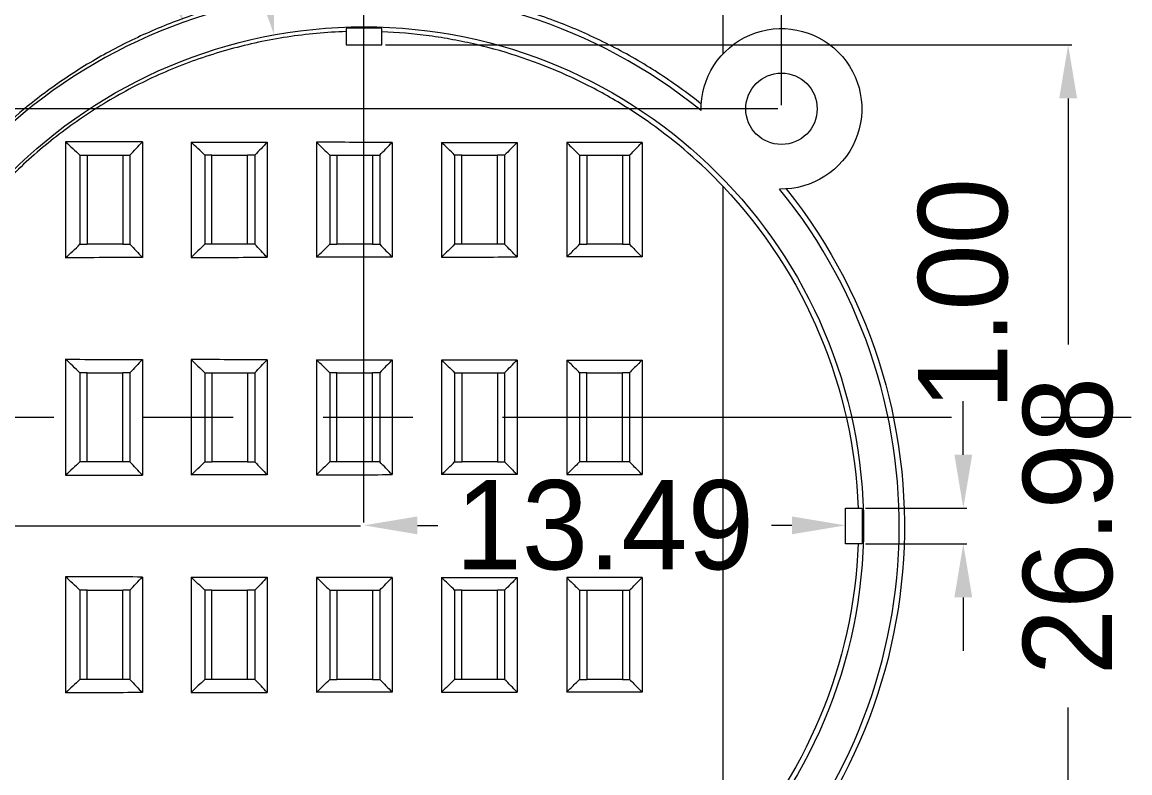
# Model space of a CAD drawing. Extents: x 18 to 718, y 389 to 747.
# Drawn here: x 207.76 to 238.8, y 662.65 to 683.7 of the extents above; entities that cross this region are included whole.
import ezdxf

# ---------------------------------------------------------------- set-up
doc = ezdxf.new("R2010")
doc.units = 0
doc.header["$MEASUREMENT"] = 0
doc.linetypes.add('PHANTOM', pattern=[2.5, 1.25, -0.25, 0.25, -0.25, 0.25, -0.25])
doc.layers.add('10', color=7, linetype='Continuous')
doc.dimstyles.new('1', dxfattribs={"dimtxt": 2.5, "dimasz": 1.5, "dimexe": 0.1, "dimexo": 0.1, "dimgap": 0.09, "dimtad": 0, "dimzin": 0, "dimdsep": 46, "dimtxsty": 'Standard', "dimcen": 0, "dimclrd": 4, "dimclre": 4, "dimclrt": 3, "dimadec": 1, "dimazin": 0, "dimtfac": 1, "dimtofl": 0, "dimtmove": 0, "dimatfit": 3, "dimfxl": 0, "dimtolj": 1, "dimtzin": 0, "dimlwd": 9, "dimlwe": 9, "dimarcsym": 0})

# ---------------------------------------------------------------- blocks, each defined once
blk = doc.blocks.new('*D148')
at = {"color": 4, "linetype": 'Continuous', "lineweight": 9}
for p, q in [((229.039, 681.373), (229.039, 684.659)), ((230.539, 684.559), (239.057, 684.559)), ((257.339, 684.559), (248.821, 684.559)), ((258.839, 680.723), (258.839, 684.659))]:
    blk.add_line(p, q, dxfattribs=at)
for points in [[(230.539, 684.809), (230.539, 684.309), (229.039, 684.559)], [(257.339, 684.809), (257.339, 684.309), (258.839, 684.559)]]:
    blk.add_solid(points, dxfattribs=at)
at = {"layer": 'Defpoints', "color": 0, "linetype": 'Continuous', "lineweight": 9}
for p in [(258.839, 684.559), (229.039, 681.273), (258.839, 680.623)]:
    blk.add_point(p, dxfattribs=at)
at = {"color": 3, "linetype": 'Continuous', "lineweight": 9, "insert": (243.939, 684.559), "char_height": 2.5, "attachment_point": 5}
blk.add_mtext('\\A1;29.80', dxfattribs=at)
blk = doc.blocks.new('*D149')
at = {"color": 4, "linetype": 'Continuous', "lineweight": 9}
for p, q in [((217.339, 669.673), (217.339, 687.642)), ((218.839, 687.542), (234.087, 687.542)), ((257.339, 687.542), (243.017, 687.542)), ((258.839, 684.759), (258.839, 687.642))]:
    blk.add_line(p, q, dxfattribs=at)
for points in [[(218.839, 687.792), (218.839, 687.292), (217.339, 687.542)], [(257.339, 687.792), (257.339, 687.292), (258.839, 687.542)]]:
    blk.add_solid(points, dxfattribs=at)
at = {"layer": 'Defpoints', "color": 0, "linetype": 'Continuous', "lineweight": 9}
for p in [(258.839, 687.542), (258.839, 684.659), (217.339, 669.573)]:
    blk.add_point(p, dxfattribs=at)
at = {"color": 3, "linetype": 'Continuous', "lineweight": 9, "insert": (238.552, 687.542), "char_height": 2.5, "attachment_point": 5}
blk.add_mtext('\\A1;41.50', dxfattribs=at)
blk = doc.blocks.new('*D152')
at = {"color": 4, "linetype": 'Continuous', "lineweight": 9}
for p, q in [((217.239, 669.573), (193.768, 669.573)), ((193.868, 668.073), (193.868, 651.246)), ((193.868, 625.073), (193.868, 641.899)), ((195.971, 623.573), (193.768, 623.573))]:
    blk.add_line(p, q, dxfattribs=at)
for points in [[(193.618, 668.073), (194.118, 668.073), (193.868, 669.573)], [(193.618, 625.073), (194.118, 625.073), (193.868, 623.573)]]:
    blk.add_solid(points, dxfattribs=at)
at = {"layer": 'Defpoints', "color": 0, "linetype": 'Continuous', "lineweight": 9}
for p in [(193.868, 669.573), (217.339, 669.573), (196.071, 623.573)]:
    blk.add_point(p, dxfattribs=at)
at = {"color": 3, "linetype": 'Continuous', "lineweight": 9, "insert": (193.868, 646.573), "char_height": 2.5, "attachment_point": 5, "rotation": 90}
blk.add_mtext('\\A1;46.00', dxfattribs=at)
blk = doc.blocks.new('*D153')
at = {"color": 4, "linetype": 'Continuous', "lineweight": 9}
for p, q in [((228.939, 681.273), (190.725, 681.273)), ((190.825, 679.773), (190.825, 657.304)), ((190.825, 625.073), (190.825, 647.541)), ((195.971, 623.573), (190.725, 623.573))]:
    blk.add_line(p, q, dxfattribs=at)
for points in [[(190.575, 679.773), (191.075, 679.773), (190.825, 681.273)], [(190.575, 625.073), (191.075, 625.073), (190.825, 623.573)]]:
    blk.add_solid(points, dxfattribs=at)
at = {"layer": 'Defpoints', "color": 0, "linetype": 'Continuous', "lineweight": 9}
for p in [(190.825, 681.273), (229.039, 681.273), (196.071, 623.573)]:
    blk.add_point(p, dxfattribs=at)
at = {"color": 3, "linetype": 'Continuous', "lineweight": 9, "insert": (190.825, 652.423), "char_height": 2.5, "attachment_point": 5, "rotation": 90}
blk.add_mtext('\\A1;57.70', dxfattribs=at)
blk = doc.blocks.new('*D181')
at = {"color": 4, "linetype": 'Continuous', "lineweight": 9}
for p, q in [((217.339, 669.673), (217.339, 669.692)), ((218.839, 669.592), (219.411, 669.592)), ((229.33, 669.592), (228.758, 669.592)), ((230.83, 669.173), (230.83, 669.692))]:
    blk.add_line(p, q, dxfattribs=at)
for points in [[(218.839, 669.842), (218.839, 669.342), (217.339, 669.592)], [(229.33, 669.842), (229.33, 669.342), (230.83, 669.592)]]:
    blk.add_solid(points, dxfattribs=at)
at = {"layer": 'Defpoints', "color": 0, "linetype": 'Continuous', "lineweight": 9}
for p in [(217.339, 669.592), (217.339, 669.573), (230.83, 669.073)]:
    blk.add_point(p, dxfattribs=at)
at = {"color": 3, "linetype": 'Continuous', "lineweight": 9, "insert": (224.084, 669.592), "char_height": 2.5, "attachment_point": 5}
blk.add_mtext('\\A1;13.49', dxfattribs=at)
blk = doc.blocks.new('*D182')
at = {"color": 4, "linetype": 'Continuous', "lineweight": 9}
for p, q in [((234.134, 671.573), (234.134, 673.073)), ((231.395, 670.073), (234.234, 670.073)), ((231.395, 669.073), (234.234, 669.073)), ((234.134, 667.573), (234.134, 666.073))]:
    blk.add_line(p, q, dxfattribs=at)
for points in [[(233.884, 671.573), (234.384, 671.573), (234.134, 670.073)], [(233.884, 667.573), (234.384, 667.573), (234.134, 669.073)]]:
    blk.add_solid(points, dxfattribs=at)
at = {"layer": 'Defpoints', "color": 0, "linetype": 'Continuous', "lineweight": 9}
for p in [(231.295, 670.073), (234.134, 670.073), (231.295, 669.073)]:
    blk.add_point(p, dxfattribs=at)
at = {"color": 3, "linetype": 'Continuous', "lineweight": 9, "insert": (234.134, 676.079), "char_height": 2.5, "attachment_point": 5, "rotation": 90}
blk.add_mtext('\\A1;1.00', dxfattribs=at)
blk = doc.blocks.new('*D183')
at = {"color": 4, "linetype": 'Continuous', "lineweight": 9}
for p, q in [((217.939, 683.063), (237.171, 683.063)), ((237.071, 681.563), (237.071, 674.663)), ((237.071, 657.582), (237.071, 664.483)), ((217.939, 656.082), (237.171, 656.082))]:
    blk.add_line(p, q, dxfattribs=at)
for points in [[(236.821, 681.563), (237.321, 681.563), (237.071, 683.063)], [(236.821, 657.582), (237.321, 657.582), (237.071, 656.082)]]:
    blk.add_solid(points, dxfattribs=at)
at = {"layer": 'Defpoints', "color": 0, "linetype": 'Continuous', "lineweight": 9}
for p in [(217.839, 683.063), (237.071, 683.063), (217.839, 656.082)]:
    blk.add_point(p, dxfattribs=at)
at = {"color": 3, "linetype": 'Continuous', "lineweight": 9, "insert": (237.071, 669.573), "char_height": 2.5, "attachment_point": 5, "rotation": 90}
blk.add_mtext('\\A1;26.98', dxfattribs=at)
blk = doc.blocks.new('*D184')
at = {"color": 4, "linetype": 'Continuous', "lineweight": 9}
blk.add_line((211.271, 686.519), (211.777, 685.107), dxfattribs=at)
blk.add_solid([(212.012, 685.191), (211.541, 685.022), (212.282, 683.695)], dxfattribs=at)
at = {"layer": 'Defpoints', "color": 0, "linetype": 'Continuous', "lineweight": 9}
for p in [(212.282, 683.695), (222.396, 655.451)]:
    blk.add_point(p, dxfattribs=at)
at = {"color": 3, "linetype": 'Continuous', "lineweight": 9, "insert": (209.344, 691.899), "char_height": 2.5, "attachment_point": 5, "rotation": 289.7006}
blk.add_mtext('\\A1;∅30.00', dxfattribs=at)
blk = doc.blocks.new('*D185')
at = {"color": 4, "linetype": 'Continuous', "lineweight": 9}
blk.add_line((214.284, 686.296), (214.553, 684.82), dxfattribs=at)
blk.add_solid([(214.799, 684.865), (214.307, 684.775), (214.823, 683.345)], dxfattribs=at)
at = {"layer": 'Defpoints', "color": 0, "linetype": 'Continuous', "lineweight": 9}
for p in [(214.823, 683.345), (219.855, 655.801)]:
    blk.add_point(p, dxfattribs=at)
at = {"color": 3, "linetype": 'Continuous', "lineweight": 9, "insert": (213.219, 692.123), "char_height": 2.5, "attachment_point": 5, "rotation": 280.3539}
blk.add_mtext('\\A1;∅28.00', dxfattribs=at)

msp = doc.modelspace()

# ---------------------------------------------------------------- linework, layer by layer
at = {"layer": '10', "color": 7, "linetype": 'Continuous', "lineweight": 9}
for p, q in [((227.405, 682.819), (227.405, 690.679)), ((216.839, 683.529), (216.839, 683.063)), ((217.839, 683.063), (217.839, 683.529)), ((216.839, 683.063), (217.839, 683.063)), ((208.98, 680.349), (208.98, 677.096)), ((211.132, 680.344), (211.132, 677.102)), ((212.495, 680.34), (212.495, 677.105)), ((214.629, 680.336), (214.629, 677.109)), ((216.006, 680.334), (216.006, 677.111)), ((218.128, 680.331), (218.128, 677.114)), ((219.515, 680.329), (219.515, 677.116)), ((221.629, 680.328), (221.629, 677.118)), ((223.022, 680.327), (223.022, 677.118)), ((225.131, 680.326), (225.131, 677.119)), ((209.381, 679.973), (209.381, 677.473)), ((209.581, 679.973), (210.581, 679.973)), ((209.581, 679.973), (209.581, 677.473)), ((210.581, 679.973), (210.581, 677.473)), ((210.781, 679.973), (210.781, 677.473)), ((212.881, 679.973), (212.881, 677.473)), ((213.081, 679.973), (214.081, 679.973)), ((213.081, 677.473), (213.081, 679.973)), ((214.081, 677.473), (214.081, 679.973)), ((214.281, 679.973), (214.281, 677.473)), ((216.381, 679.973), (216.381, 677.473)), ((216.581, 679.973), (217.581, 679.973)), ((216.581, 679.973), (216.581, 677.473)), ((217.581, 679.973), (217.581, 677.473)), ((217.781, 679.973), (217.781, 677.473)), ((219.881, 679.973), (219.881, 677.473)), ((220.081, 679.973), (221.081, 679.973)), ((220.081, 677.473), (220.081, 679.973)), ((221.081, 677.473), (221.081, 679.973)), ((221.281, 679.973), (221.281, 677.473)), ((223.381, 679.973), (223.381, 677.473)), ((223.581, 679.973), (224.581, 679.973)), ((223.581, 679.973), (223.581, 677.473)), ((224.581, 679.973), (224.581, 677.473)), ((224.781, 679.973), (224.781, 677.473)), ((227.405, 660.052), (227.405, 679.093)), ((210.581, 677.473), (209.581, 677.473)), ((214.081, 677.473), (213.081, 677.473)), ((217.581, 677.473), (216.581, 677.473)), ((221.081, 677.473), (220.081, 677.473)), ((224.581, 677.473), (223.581, 677.473)), ((208.98, 674.249), (208.98, 670.996)), ((211.132, 674.244), (211.132, 671.002)), ((212.495, 674.24), (212.495, 671.005)), ((214.629, 674.236), (214.629, 671.009)), ((216.006, 674.234), (216.006, 671.011)), ((218.128, 674.231), (218.128, 671.014)), ((219.515, 674.229), (219.515, 671.016)), ((221.629, 674.228), (221.629, 671.018)), ((223.022, 674.227), (223.022, 671.018)), ((225.131, 674.226), (225.131, 671.019)), ((209.381, 673.873), (209.381, 671.373)), ((209.581, 673.873), (210.581, 673.873)), ((209.581, 671.373), (209.581, 673.873)), ((210.581, 671.373), (210.581, 673.873)), ((210.781, 673.873), (210.781, 671.373)), ((212.881, 673.873), (212.881, 671.373)), ((213.081, 673.873), (214.081, 673.873)), ((213.081, 673.873), (213.081, 671.373)), ((214.081, 673.873), (214.081, 671.373)), ((214.281, 673.873), (214.281, 671.373)), ((216.381, 673.873), (216.381, 671.373)), ((216.581, 673.873), (217.581, 673.873)), ((216.581, 671.373), (216.581, 673.873)), ((217.581, 671.373), (217.581, 673.873)), ((217.781, 673.873), (217.781, 671.373)), ((219.881, 673.873), (219.881, 671.373)), ((220.081, 673.873), (221.081, 673.873)), ((220.081, 673.873), (220.081, 671.373)), ((221.081, 673.873), (221.081, 671.373)), ((221.281, 673.873), (221.281, 671.373)), ((223.381, 673.873), (223.381, 671.373)), ((223.581, 673.873), (224.581, 673.873)), ((223.581, 671.373), (223.581, 673.873)), ((224.581, 671.373), (224.581, 673.873)), ((224.781, 673.873), (224.781, 671.373)), ((210.581, 671.373), (209.581, 671.373)), ((214.081, 671.373), (213.081, 671.373)), ((217.581, 671.373), (216.581, 671.373)), ((221.081, 671.373), (220.081, 671.373)), ((224.581, 671.373), (223.581, 671.373)), ((230.83, 670.073), (231.295, 670.073)), ((230.83, 669.073), (230.83, 670.073)), ((231.295, 669.073), (230.83, 669.073)), ((208.98, 668.149), (208.98, 664.896)), ((211.132, 668.144), (211.132, 664.902)), ((212.495, 668.14), (212.495, 664.905)), ((214.629, 668.136), (214.629, 664.909)), ((216.006, 668.134), (216.006, 664.911)), ((218.128, 668.131), (218.128, 664.914)), ((219.515, 668.129), (219.515, 664.916)), ((221.629, 668.128), (221.629, 664.918)), ((223.022, 668.127), (223.022, 664.918)), ((225.131, 668.126), (225.131, 664.919)), ((209.381, 667.773), (209.381, 665.273)), ((209.581, 667.773), (210.581, 667.773)), ((209.581, 665.273), (209.581, 667.773)), ((210.581, 665.273), (210.581, 667.773)), ((210.781, 667.773), (210.781, 665.273)), ((212.881, 667.773), (212.881, 665.273)), ((213.081, 667.773), (214.081, 667.773)), ((213.081, 665.273), (213.081, 667.773)), ((214.081, 665.273), (214.081, 667.773)), ((214.281, 667.773), (214.281, 665.273)), ((216.381, 667.773), (216.381, 665.273)), ((216.581, 667.773), (217.581, 667.773)), ((216.581, 667.773), (216.581, 665.273)), ((217.581, 667.773), (217.581, 665.273)), ((217.781, 667.773), (217.781, 665.273)), ((219.881, 667.773), (219.881, 665.273)), ((220.081, 667.773), (221.081, 667.773)), ((220.081, 665.273), (220.081, 667.773)), ((221.081, 665.273), (221.081, 667.773)), ((221.281, 667.773), (221.281, 665.273)), ((223.381, 667.773), (223.381, 665.273)), ((223.581, 667.773), (224.581, 667.773)), ((223.581, 667.773), (223.581, 665.273)), ((224.581, 667.773), (224.581, 665.273)), ((224.781, 667.773), (224.781, 665.273)), ((210.581, 665.273), (209.581, 665.273)), ((214.081, 665.273), (213.081, 665.273)), ((217.581, 665.273), (216.581, 665.273)), ((221.081, 665.273), (220.081, 665.273)), ((224.581, 665.273), (223.581, 665.273))]:
    msp.add_line(p, q, dxfattribs=at)
at = {"layer": '10', "color": 1, "linetype": 'PHANTOM', "lineweight": 9, "ltscale": 10.061556}
msp.add_line((196.071, 672.623), (321.84, 672.623), dxfattribs=at)
at = {"layer": '10', "color": 7, "linetype": 'Continuous', "lineweight": 9}
for centre, radius in [((217.339, 669.573), 14), ((229.039, 681.273), 1)]:
    msp.add_circle(centre, radius, dxfattribs=at)
for radius, start, end in [(15, 50.947, 219.053), (13.965, 87.9482, 92.0518), (15, 230.947, 39.053)]:
    msp.add_arc((217.339, 669.573), radius, start, end, dxfattribs=at)
at = {"layer": '10', "color": 7, "linetype": 'Continuous', "lineweight": 9, "extrusion": (0, 0, -1)}
for centre, radius, start, end in [((-229.039, 681.273), 2.25, 358.6871, 271.3129), ((-217.339, 669.573), 13.855, 136.5936, 177.9319), ((-217.339, 669.573), 15.145, 141.3744, 228.3462), ((-217.339, 669.573), 13.965, 177.9482, 182.0518), ((-217.339, 669.573), 13.855, 182.0681, 223.4064)]:
    msp.add_arc(centre, radius, start, end, dxfattribs=at)
at = {"layer": '10', "color": 7, "linetype": 'Continuous', "lineweight": 9}
for points, knots in [([(226.793, 681.404), (226.597, 681.56), (226.397, 681.713), (225.989, 682.006), (225.783, 682.147), (225.155, 682.554), (224.725, 682.802), (223.844, 683.256), (223.393, 683.461), (222.701, 683.735), (222.467, 683.821), (221.994, 683.981), (221.755, 684.056), (220.556, 684.398), (219.586, 684.572), (218.361, 684.671), (218.116, 684.685), (217.623, 684.701), (217.376, 684.703), (216.637, 684.69), (216.151, 684.657), (214.707, 684.491), (213.767, 684.29), (212.618, 683.926), (212.388, 683.847), (211.935, 683.679), (211.712, 683.59), (211.051, 683.309), (210.622, 683.101), (209.787, 682.648), (209.381, 682.402), (208.79, 682.004), (208.595, 681.866), (208.212, 681.581), (208.023, 681.434), (207.096, 680.673), (206.422, 680.003), (205.812, 679.271)], [0, 0, 0, 0, 0.03125, 0.03125, 0.0625, 0.0625, 0.125, 0.125, 0.1875, 0.1875, 0.21875, 0.21875, 0.25, 0.25, 0.375, 0.375, 0.40625, 0.40625, 0.4375, 0.4375, 0.5, 0.5, 0.625, 0.625, 0.65625, 0.65625, 0.6875, 0.6875, 0.75, 0.75, 0.8125, 0.8125, 0.84375, 0.84375, 0.875, 0.875, 1, 1, 1, 1]), ([(216.839, 683.437), (216.564, 683.428), (216.289, 683.411), (215.739, 683.361), (215.464, 683.327), (214.646, 683.203), (214.113, 683.088), (213.066, 682.8), (212.554, 682.626), (211.8, 682.321), (211.552, 682.211), (211.06, 681.977), (210.817, 681.853), (210.102, 681.46), (209.645, 681.172), (208.77, 680.549), (208.352, 680.213), (207.753, 679.672), (207.558, 679.485), (207.178, 679.099), (206.992, 678.899), (206.452, 678.282), (206.119, 677.853), (205.812, 677.405)], [0, 0, 0, 0, 0.0625, 0.0625, 0.125, 0.125, 0.25, 0.25, 0.375, 0.375, 0.4375, 0.4375, 0.5, 0.5, 0.625, 0.625, 0.75, 0.75, 0.8125, 0.8125, 0.875, 0.875, 1, 1, 1, 1]), ([(227.405, 679.093), (226.779, 679.755), (226.1, 680.344), (225.003, 681.125), (224.625, 681.368), (224.037, 681.705), (223.837, 681.814), (223.434, 682.02), (223.23, 682.118), (222.205, 682.581), (221.359, 682.868), (220.272, 683.124), (220.053, 683.17), (219.612, 683.252), (219.39, 683.288), (218.723, 683.378), (218.281, 683.417), (217.839, 683.434)], [0, 0, 0, 0, 0.25, 0.25, 0.375, 0.375, 0.4375, 0.4375, 0.5, 0.5, 0.75, 0.75, 0.8125, 0.8125, 0.875, 0.875, 1, 1, 1, 1]), ([(211.132, 680.344), (210.77, 680.344), (210.411, 680.345), (209.693, 680.347), (209.336, 680.348), (208.98, 680.349)], [0, 0, 0, 0, 0.5, 0.5, 1, 1, 1, 1]), ([(208.98, 680.349), (209.047, 680.286), (209.114, 680.224), (209.181, 680.161), (209.248, 680.098), (209.314, 680.035), (209.381, 679.973)], [0, 0, 0, 0, 0.5, 0.5, 0.5, 1, 1, 1, 1]), ([(210.781, 679.973), (210.84, 680.034), (210.898, 680.096), (210.956, 680.158), (211.015, 680.22), (211.073, 680.282), (211.132, 680.344)], [0, 0, 0, 0, 0.5, 0.5, 0.5, 1, 1, 1, 1]), ([(212.495, 680.34), (212.848, 680.339), (213.203, 680.339), (213.915, 680.337), (214.271, 680.336), (214.629, 680.336)], [0, 0, 0, 0, 0.5, 0.5, 1, 1, 1, 1]), ([(212.881, 679.973), (212.817, 680.034), (212.752, 680.095), (212.688, 680.157), (212.624, 680.218), (212.559, 680.279), (212.495, 680.34)], [0, 0, 0, 0, 0.5, 0.5, 0.5, 1, 1, 1, 1]), ([(214.629, 680.336), (214.571, 680.276), (214.513, 680.215), (214.455, 680.154), (214.397, 680.094), (214.339, 680.033), (214.281, 679.973)], [0, 0, 0, 0, 0.5, 0.5, 0.5, 1, 1, 1, 1]), ([(218.128, 680.331), (217.773, 680.331), (217.419, 680.332), (216.711, 680.333), (216.358, 680.333), (216.006, 680.334)], [0, 0, 0, 0, 0.5, 0.5, 1, 1, 1, 1]), ([(216.006, 680.334), (216.069, 680.274), (216.131, 680.214), (216.194, 680.153), (216.256, 680.093), (216.319, 680.033), (216.381, 679.973)], [0, 0, 0, 0, 0.5, 0.5, 0.5, 1, 1, 1, 1]), ([(217.781, 679.973), (217.839, 680.032), (217.897, 680.092), (217.955, 680.152), (218.013, 680.212), (218.07, 680.271), (218.128, 680.331)], [0, 0, 0, 0, 0.5, 0.5, 0.5, 1, 1, 1, 1]), ([(219.515, 680.329), (219.867, 680.329), (220.218, 680.329), (220.923, 680.328), (221.276, 680.327), (221.629, 680.328)], [0, 0, 0, 0, 0.5, 0.5, 1, 1, 1, 1]), ([(219.881, 679.973), (219.82, 680.032), (219.759, 680.092), (219.698, 680.151), (219.637, 680.21), (219.576, 680.27), (219.515, 680.329)], [0, 0, 0, 0, 0.5, 0.5, 0.5, 1, 1, 1, 1]), ([(221.629, 680.328), (221.571, 680.268), (221.513, 680.209), (221.455, 680.15), (221.397, 680.091), (221.339, 680.032), (221.281, 679.973)], [0, 0, 0, 0, 0.5, 0.5, 0.5, 1, 1, 1, 1]), ([(225.131, 680.326), (225.014, 680.326), (224.897, 680.326), (224.78, 680.326), (224.664, 680.326), (224.547, 680.326), (224.43, 680.326), (224.313, 680.326), (224.196, 680.326), (224.079, 680.326), (223.962, 680.326), (223.846, 680.326), (223.729, 680.326), (223.611, 680.326), (223.493, 680.326), (223.375, 680.326), (223.258, 680.326), (223.14, 680.326), (223.022, 680.327)], [0, 0, 0, 0, 0.166182, 0.166182, 0.166182, 0.332364, 0.332364, 0.332364, 0.498546, 0.498546, 0.498546, 0.664728, 0.664728, 0.664728, 0.83236, 0.83236, 0.83236, 1, 1, 1, 1]), ([(223.022, 680.327), (223.062, 680.287), (223.102, 680.248), (223.143, 680.208), (223.182, 680.169), (223.222, 680.13), (223.262, 680.09), (223.302, 680.051), (223.341, 680.012), (223.381, 679.973)], [0, 0, 0, 0, 0.335108, 0.335108, 0.335108, 0.667554, 0.667554, 0.667554, 1, 1, 1, 1]), ([(224.781, 679.973), (224.821, 680.013), (224.861, 680.053), (224.901, 680.094), (224.94, 680.132), (224.978, 680.171), (225.016, 680.21), (225.055, 680.248), (225.093, 680.287), (225.131, 680.326)], [0, 0, 0, 0, 0.343065, 0.343065, 0.343065, 0.671533, 0.671533, 0.671533, 1, 1, 1, 1]), ([(208.98, 677.096), (209.047, 677.159), (209.114, 677.221), (209.181, 677.284), (209.248, 677.347), (209.314, 677.41), (209.381, 677.473)], [0, 0, 0, 0, 0.5, 0.5, 0.5, 1, 1, 1, 1]), ([(210.781, 677.473), (210.84, 677.411), (210.898, 677.349), (210.956, 677.287), (211.015, 677.225), (211.073, 677.163), (211.132, 677.102)], [0, 0, 0, 0, 0.5, 0.5, 0.5, 1, 1, 1, 1]), ([(212.881, 677.473), (212.817, 677.411), (212.752, 677.35), (212.688, 677.289), (212.624, 677.227), (212.559, 677.166), (212.495, 677.105)], [0, 0, 0, 0, 0.5, 0.5, 0.5, 1, 1, 1, 1]), ([(214.629, 677.109), (214.571, 677.169), (214.513, 677.23), (214.455, 677.291), (214.397, 677.351), (214.339, 677.412), (214.281, 677.473)], [0, 0, 0, 0, 0.5, 0.5, 0.5, 1, 1, 1, 1]), ([(216.006, 677.111), (216.069, 677.171), (216.131, 677.232), (216.194, 677.292), (216.256, 677.352), (216.319, 677.412), (216.381, 677.473)], [0, 0, 0, 0, 0.5, 0.5, 0.5, 1, 1, 1, 1]), ([(217.781, 677.473), (217.839, 677.413), (217.897, 677.353), (217.955, 677.293), (218.013, 677.234), (218.07, 677.174), (218.128, 677.114)], [0, 0, 0, 0, 0.5, 0.5, 0.5, 1, 1, 1, 1]), ([(219.881, 677.473), (219.82, 677.413), (219.759, 677.354), (219.698, 677.294), (219.637, 677.235), (219.576, 677.175), (219.515, 677.116)], [0, 0, 0, 0, 0.5, 0.5, 0.5, 1, 1, 1, 1]), ([(221.629, 677.118), (221.571, 677.177), (221.513, 677.236), (221.455, 677.295), (221.397, 677.354), (221.339, 677.413), (221.281, 677.473)], [0, 0, 0, 0, 0.5, 0.5, 0.5, 1, 1, 1, 1]), ([(223.022, 677.118), (223.062, 677.158), (223.102, 677.198), (223.143, 677.237), (223.182, 677.276), (223.222, 677.316), (223.262, 677.355), (223.302, 677.394), (223.341, 677.433), (223.381, 677.473)], [0, 0, 0, 0, 0.335108, 0.335108, 0.335108, 0.667554, 0.667554, 0.667554, 1, 1, 1, 1]), ([(224.781, 677.473), (224.821, 677.432), (224.861, 677.392), (224.901, 677.351), (224.94, 677.313), (224.978, 677.274), (225.016, 677.235), (225.055, 677.197), (225.093, 677.158), (225.131, 677.119)], [0, 0, 0, 0, 0.343065, 0.343065, 0.343065, 0.671533, 0.671533, 0.671533, 1, 1, 1, 1]), ([(211.132, 677.102), (210.77, 677.101), (210.411, 677.1), (209.693, 677.098), (209.336, 677.097), (208.98, 677.096)], [0, 0, 0, 0, 0.5, 0.5, 1, 1, 1, 1]), ([(212.495, 677.105), (212.848, 677.106), (213.203, 677.106), (213.915, 677.108), (214.271, 677.109), (214.629, 677.109)], [0, 0, 0, 0, 0.5, 0.5, 1, 1, 1, 1]), ([(218.128, 677.114), (217.773, 677.114), (217.419, 677.113), (216.711, 677.112), (216.358, 677.112), (216.006, 677.111)], [0, 0, 0, 0, 0.5, 0.5, 1, 1, 1, 1]), ([(219.515, 677.116), (219.867, 677.116), (220.218, 677.117), (220.923, 677.117), (221.276, 677.118), (221.629, 677.118)], [0, 0, 0, 0, 0.5, 0.5, 1, 1, 1, 1]), ([(225.131, 677.119), (225.014, 677.119), (224.897, 677.119), (224.78, 677.119), (224.664, 677.119), (224.547, 677.119), (224.43, 677.119), (224.313, 677.119), (224.196, 677.119), (224.079, 677.119), (223.962, 677.119), (223.846, 677.119), (223.729, 677.119), (223.611, 677.119), (223.493, 677.119), (223.375, 677.119), (223.258, 677.119), (223.14, 677.119), (223.022, 677.118)], [0, 0, 0, 0, 0.166182, 0.166182, 0.166182, 0.332364, 0.332364, 0.332364, 0.498546, 0.498546, 0.498546, 0.664728, 0.664728, 0.664728, 0.83236, 0.83236, 0.83236, 1, 1, 1, 1]), ([(208.98, 674.249), (209.336, 674.248), (209.693, 674.247), (210.411, 674.245), (210.77, 674.244), (211.132, 674.244)], [0, 0, 0, 0, 0.5, 0.5, 1, 1, 1, 1]), ([(209.381, 673.873), (209.314, 673.935), (209.248, 673.998), (209.181, 674.061), (209.114, 674.124), (209.047, 674.186), (208.98, 674.249)], [0, 0, 0, 0, 0.5, 0.5, 0.5, 1, 1, 1, 1]), ([(211.132, 674.244), (211.073, 674.182), (211.015, 674.12), (210.956, 674.058), (210.898, 673.996), (210.84, 673.934), (210.781, 673.873)], [0, 0, 0, 0, 0.5, 0.5, 0.5, 1, 1, 1, 1]), ([(214.629, 674.236), (214.271, 674.236), (213.915, 674.237), (213.203, 674.239), (212.848, 674.239), (212.495, 674.24)], [0, 0, 0, 0, 0.5, 0.5, 1, 1, 1, 1]), ([(212.495, 674.24), (212.559, 674.179), (212.624, 674.118), (212.688, 674.057), (212.752, 673.995), (212.817, 673.934), (212.881, 673.873)], [0, 0, 0, 0, 0.5, 0.5, 0.5, 1, 1, 1, 1]), ([(214.281, 673.873), (214.339, 673.933), (214.397, 673.994), (214.455, 674.054), (214.513, 674.115), (214.571, 674.176), (214.629, 674.236)], [0, 0, 0, 0, 0.5, 0.5, 0.5, 1, 1, 1, 1]), ([(216.006, 674.234), (216.358, 674.233), (216.711, 674.233), (217.419, 674.232), (217.773, 674.231), (218.128, 674.231)], [0, 0, 0, 0, 0.5, 0.5, 1, 1, 1, 1]), ([(216.381, 673.873), (216.319, 673.933), (216.256, 673.993), (216.194, 674.053), (216.131, 674.114), (216.069, 674.174), (216.006, 674.234)], [0, 0, 0, 0, 0.5, 0.5, 0.5, 1, 1, 1, 1]), ([(218.128, 674.231), (218.07, 674.171), (218.013, 674.112), (217.955, 674.052), (217.897, 673.992), (217.839, 673.932), (217.781, 673.873)], [0, 0, 0, 0, 0.5, 0.5, 0.5, 1, 1, 1, 1]), ([(221.629, 674.228), (221.276, 674.227), (220.923, 674.228), (220.218, 674.229), (219.867, 674.229), (219.515, 674.229)], [0, 0, 0, 0, 0.5, 0.5, 1, 1, 1, 1]), ([(219.515, 674.229), (219.576, 674.17), (219.637, 674.11), (219.698, 674.051), (219.759, 673.992), (219.82, 673.932), (219.881, 673.873)], [0, 0, 0, 0, 0.5, 0.5, 0.5, 1, 1, 1, 1]), ([(221.281, 673.873), (221.339, 673.932), (221.397, 673.991), (221.455, 674.05), (221.513, 674.109), (221.571, 674.168), (221.629, 674.228)], [0, 0, 0, 0, 0.5, 0.5, 0.5, 1, 1, 1, 1]), ([(223.022, 674.227), (223.139, 674.226), (223.256, 674.226), (223.372, 674.226), (223.489, 674.226), (223.606, 674.226), (223.723, 674.226), (223.839, 674.226), (223.956, 674.226), (224.073, 674.226), (224.19, 674.226), (224.307, 674.226), (224.424, 674.226), (224.542, 674.226), (224.659, 674.226), (224.777, 674.226), (224.895, 674.226), (225.013, 674.226), (225.131, 674.226)], [0, 0, 0, 0, 0.166182, 0.166182, 0.166182, 0.332364, 0.332364, 0.332364, 0.498546, 0.498546, 0.498546, 0.664728, 0.664728, 0.664728, 0.83236, 0.83236, 0.83236, 1, 1, 1, 1]), ([(223.381, 673.873), (223.341, 673.912), (223.301, 673.952), (223.261, 673.991), (223.221, 674.03), (223.181, 674.07), (223.142, 674.109), (223.102, 674.148), (223.062, 674.187), (223.022, 674.227)], [0, 0, 0, 0, 0.335108, 0.335108, 0.335108, 0.667554, 0.667554, 0.667554, 1, 1, 1, 1]), ([(225.131, 674.226), (225.091, 674.185), (225.051, 674.145), (225.011, 674.105), (224.973, 674.066), (224.934, 674.027), (224.896, 673.989), (224.858, 673.95), (224.819, 673.911), (224.781, 673.873)], [0, 0, 0, 0, 0.343065, 0.343065, 0.343065, 0.671533, 0.671533, 0.671533, 1, 1, 1, 1]), ([(209.381, 671.373), (209.314, 671.31), (209.248, 671.247), (209.181, 671.184), (209.114, 671.121), (209.047, 671.059), (208.98, 670.996)], [0, 0, 0, 0, 0.5, 0.5, 0.5, 1, 1, 1, 1]), ([(211.132, 671.002), (211.073, 671.063), (211.015, 671.125), (210.956, 671.187), (210.898, 671.249), (210.84, 671.311), (210.781, 671.373)], [0, 0, 0, 0, 0.5, 0.5, 0.5, 1, 1, 1, 1]), ([(212.495, 671.005), (212.559, 671.066), (212.624, 671.127), (212.688, 671.189), (212.752, 671.25), (212.817, 671.311), (212.881, 671.373)], [0, 0, 0, 0, 0.5, 0.5, 0.5, 1, 1, 1, 1]), ([(214.281, 671.373), (214.339, 671.312), (214.397, 671.251), (214.455, 671.191), (214.513, 671.13), (214.571, 671.069), (214.629, 671.009)], [0, 0, 0, 0, 0.5, 0.5, 0.5, 1, 1, 1, 1]), ([(216.381, 671.373), (216.319, 671.312), (216.256, 671.252), (216.194, 671.192), (216.131, 671.132), (216.069, 671.071), (216.006, 671.011)], [0, 0, 0, 0, 0.5, 0.5, 0.5, 1, 1, 1, 1]), ([(218.128, 671.014), (218.07, 671.074), (218.013, 671.134), (217.955, 671.193), (217.897, 671.253), (217.839, 671.313), (217.781, 671.373)], [0, 0, 0, 0, 0.5, 0.5, 0.5, 1, 1, 1, 1]), ([(219.515, 671.016), (219.576, 671.075), (219.637, 671.135), (219.698, 671.194), (219.759, 671.254), (219.82, 671.313), (219.881, 671.373)], [0, 0, 0, 0, 0.5, 0.5, 0.5, 1, 1, 1, 1]), ([(221.281, 671.373), (221.339, 671.313), (221.397, 671.254), (221.455, 671.195), (221.513, 671.136), (221.571, 671.077), (221.629, 671.018)], [0, 0, 0, 0, 0.5, 0.5, 0.5, 1, 1, 1, 1]), ([(223.381, 671.373), (223.341, 671.333), (223.301, 671.293), (223.261, 671.254), (223.221, 671.215), (223.181, 671.175), (223.142, 671.136), (223.102, 671.097), (223.062, 671.058), (223.022, 671.018)], [0, 0, 0, 0, 0.335108, 0.335108, 0.335108, 0.667554, 0.667554, 0.667554, 1, 1, 1, 1]), ([(225.131, 671.019), (225.091, 671.06), (225.051, 671.1), (225.011, 671.141), (224.973, 671.179), (224.934, 671.218), (224.896, 671.257), (224.858, 671.295), (224.819, 671.334), (224.781, 671.373)], [0, 0, 0, 0, 0.343065, 0.343065, 0.343065, 0.671533, 0.671533, 0.671533, 1, 1, 1, 1]), ([(208.98, 670.996), (209.336, 670.997), (209.693, 670.998), (210.411, 671), (210.77, 671.001), (211.132, 671.002)], [0, 0, 0, 0, 0.5, 0.5, 1, 1, 1, 1]), ([(214.629, 671.009), (214.271, 671.009), (213.915, 671.008), (213.203, 671.006), (212.848, 671.006), (212.495, 671.005)], [0, 0, 0, 0, 0.5, 0.5, 1, 1, 1, 1]), ([(216.006, 671.011), (216.358, 671.012), (216.711, 671.012), (217.419, 671.013), (217.773, 671.014), (218.128, 671.014)], [0, 0, 0, 0, 0.5, 0.5, 1, 1, 1, 1]), ([(221.629, 671.018), (221.276, 671.018), (220.923, 671.017), (220.218, 671.017), (219.867, 671.016), (219.515, 671.016)], [0, 0, 0, 0, 0.5, 0.5, 1, 1, 1, 1]), ([(223.022, 671.018), (223.139, 671.019), (223.256, 671.019), (223.372, 671.019), (223.489, 671.019), (223.606, 671.019), (223.723, 671.019), (223.839, 671.019), (223.956, 671.019), (224.073, 671.019), (224.19, 671.019), (224.307, 671.019), (224.424, 671.019), (224.542, 671.019), (224.659, 671.019), (224.777, 671.019), (224.895, 671.019), (225.013, 671.019), (225.131, 671.019)], [0, 0, 0, 0, 0.166182, 0.166182, 0.166182, 0.332364, 0.332364, 0.332364, 0.498546, 0.498546, 0.498546, 0.664728, 0.664728, 0.664728, 0.83236, 0.83236, 0.83236, 1, 1, 1, 1]), ([(211.132, 668.144), (210.77, 668.144), (210.411, 668.145), (209.693, 668.147), (209.336, 668.148), (208.98, 668.149)], [0, 0, 0, 0, 0.5, 0.5, 1, 1, 1, 1]), ([(209.381, 667.773), (209.314, 667.835), (209.248, 667.898), (209.181, 667.961), (209.114, 668.024), (209.047, 668.086), (208.98, 668.149)], [0, 0, 0, 0, 0.5, 0.5, 0.5, 1, 1, 1, 1]), ([(210.781, 667.773), (210.84, 667.834), (210.898, 667.896), (210.956, 667.958), (211.015, 668.02), (211.073, 668.082), (211.132, 668.144)], [0, 0, 0, 0, 0.5, 0.5, 0.5, 1, 1, 1, 1]), ([(212.495, 668.14), (212.848, 668.139), (213.203, 668.139), (213.915, 668.137), (214.271, 668.136), (214.629, 668.136)], [0, 0, 0, 0, 0.5, 0.5, 1, 1, 1, 1]), ([(212.881, 667.773), (212.817, 667.834), (212.752, 667.895), (212.688, 667.957), (212.624, 668.018), (212.559, 668.079), (212.495, 668.14)], [0, 0, 0, 0, 0.5, 0.5, 0.5, 1, 1, 1, 1]), ([(214.629, 668.136), (214.571, 668.076), (214.513, 668.015), (214.455, 667.954), (214.397, 667.894), (214.339, 667.833), (214.281, 667.773)], [0, 0, 0, 0, 0.5, 0.5, 0.5, 1, 1, 1, 1]), ([(218.128, 668.131), (217.773, 668.131), (217.419, 668.132), (216.711, 668.133), (216.358, 668.133), (216.006, 668.134)], [0, 0, 0, 0, 0.5, 0.5, 1, 1, 1, 1]), ([(216.006, 668.134), (216.069, 668.074), (216.131, 668.014), (216.194, 667.953), (216.256, 667.893), (216.319, 667.833), (216.381, 667.773)], [0, 0, 0, 0, 0.5, 0.5, 0.5, 1, 1, 1, 1]), ([(217.781, 667.773), (217.839, 667.832), (217.897, 667.892), (217.955, 667.952), (218.013, 668.012), (218.07, 668.071), (218.128, 668.131)], [0, 0, 0, 0, 0.5, 0.5, 0.5, 1, 1, 1, 1]), ([(219.515, 668.129), (219.867, 668.129), (220.218, 668.129), (220.923, 668.128), (221.276, 668.127), (221.629, 668.128)], [0, 0, 0, 0, 0.5, 0.5, 1, 1, 1, 1]), ([(219.881, 667.773), (219.82, 667.832), (219.759, 667.892), (219.698, 667.951), (219.637, 668.01), (219.576, 668.07), (219.515, 668.129)], [0, 0, 0, 0, 0.5, 0.5, 0.5, 1, 1, 1, 1]), ([(221.629, 668.128), (221.571, 668.068), (221.513, 668.009), (221.455, 667.95), (221.397, 667.891), (221.339, 667.832), (221.281, 667.773)], [0, 0, 0, 0, 0.5, 0.5, 0.5, 1, 1, 1, 1]), ([(225.131, 668.126), (225.014, 668.126), (224.897, 668.126), (224.78, 668.126), (224.664, 668.126), (224.547, 668.126), (224.43, 668.126), (224.313, 668.126), (224.196, 668.126), (224.079, 668.126), (223.962, 668.126), (223.846, 668.126), (223.729, 668.126), (223.611, 668.126), (223.493, 668.126), (223.375, 668.126), (223.258, 668.126), (223.14, 668.126), (223.022, 668.127)], [0, 0, 0, 0, 0.166182, 0.166182, 0.166182, 0.332364, 0.332364, 0.332364, 0.498546, 0.498546, 0.498546, 0.664728, 0.664728, 0.664728, 0.83236, 0.83236, 0.83236, 1, 1, 1, 1]), ([(223.022, 668.127), (223.062, 668.087), (223.102, 668.048), (223.143, 668.008), (223.182, 667.969), (223.222, 667.93), (223.262, 667.89), (223.302, 667.851), (223.341, 667.812), (223.381, 667.773)], [0, 0, 0, 0, 0.335108, 0.335108, 0.335108, 0.667554, 0.667554, 0.667554, 1, 1, 1, 1]), ([(224.781, 667.773), (224.821, 667.813), (224.861, 667.853), (224.901, 667.894), (224.94, 667.932), (224.978, 667.971), (225.016, 668.01), (225.055, 668.048), (225.093, 668.087), (225.131, 668.126)], [0, 0, 0, 0, 0.343065, 0.343065, 0.343065, 0.671533, 0.671533, 0.671533, 1, 1, 1, 1]), ([(209.381, 665.273), (209.314, 665.21), (209.248, 665.147), (209.181, 665.084), (209.114, 665.021), (209.047, 664.959), (208.98, 664.896)], [0, 0, 0, 0, 0.5, 0.5, 0.5, 1, 1, 1, 1]), ([(210.781, 665.273), (210.84, 665.211), (210.898, 665.149), (210.956, 665.087), (211.015, 665.025), (211.073, 664.963), (211.132, 664.902)], [0, 0, 0, 0, 0.5, 0.5, 0.5, 1, 1, 1, 1]), ([(212.881, 665.273), (212.817, 665.211), (212.752, 665.15), (212.688, 665.089), (212.624, 665.027), (212.559, 664.966), (212.495, 664.905)], [0, 0, 0, 0, 0.5, 0.5, 0.5, 1, 1, 1, 1]), ([(214.629, 664.909), (214.571, 664.969), (214.513, 665.03), (214.455, 665.091), (214.397, 665.151), (214.339, 665.212), (214.281, 665.273)], [0, 0, 0, 0, 0.5, 0.5, 0.5, 1, 1, 1, 1]), ([(216.006, 664.911), (216.069, 664.971), (216.131, 665.032), (216.194, 665.092), (216.256, 665.152), (216.319, 665.212), (216.381, 665.273)], [0, 0, 0, 0, 0.5, 0.5, 0.5, 1, 1, 1, 1]), ([(217.781, 665.273), (217.839, 665.213), (217.897, 665.153), (217.955, 665.093), (218.013, 665.034), (218.07, 664.974), (218.128, 664.914)], [0, 0, 0, 0, 0.5, 0.5, 0.5, 1, 1, 1, 1]), ([(219.881, 665.273), (219.82, 665.213), (219.759, 665.154), (219.698, 665.094), (219.637, 665.035), (219.576, 664.975), (219.515, 664.916)], [0, 0, 0, 0, 0.5, 0.5, 0.5, 1, 1, 1, 1]), ([(221.629, 664.918), (221.571, 664.977), (221.513, 665.036), (221.455, 665.095), (221.397, 665.154), (221.339, 665.213), (221.281, 665.273)], [0, 0, 0, 0, 0.5, 0.5, 0.5, 1, 1, 1, 1]), ([(223.022, 664.918), (223.062, 664.958), (223.102, 664.998), (223.143, 665.037), (223.182, 665.076), (223.222, 665.116), (223.262, 665.155), (223.302, 665.194), (223.341, 665.233), (223.381, 665.273)], [0, 0, 0, 0, 0.335108, 0.335108, 0.335108, 0.667554, 0.667554, 0.667554, 1, 1, 1, 1]), ([(224.781, 665.273), (224.821, 665.232), (224.861, 665.192), (224.901, 665.151), (224.94, 665.113), (224.978, 665.074), (225.016, 665.035), (225.055, 664.997), (225.093, 664.958), (225.131, 664.919)], [0, 0, 0, 0, 0.343065, 0.343065, 0.343065, 0.671533, 0.671533, 0.671533, 1, 1, 1, 1]), ([(211.132, 664.902), (210.77, 664.901), (210.411, 664.9), (209.693, 664.898), (209.336, 664.897), (208.98, 664.896)], [0, 0, 0, 0, 0.5, 0.5, 1, 1, 1, 1]), ([(212.495, 664.905), (212.848, 664.906), (213.203, 664.906), (213.915, 664.908), (214.271, 664.909), (214.629, 664.909)], [0, 0, 0, 0, 0.5, 0.5, 1, 1, 1, 1]), ([(218.128, 664.914), (217.773, 664.914), (217.419, 664.913), (216.711, 664.912), (216.358, 664.912), (216.006, 664.911)], [0, 0, 0, 0, 0.5, 0.5, 1, 1, 1, 1]), ([(219.515, 664.916), (219.867, 664.916), (220.218, 664.917), (220.923, 664.917), (221.276, 664.918), (221.629, 664.918)], [0, 0, 0, 0, 0.5, 0.5, 1, 1, 1, 1]), ([(225.131, 664.919), (225.014, 664.919), (224.897, 664.919), (224.78, 664.919), (224.664, 664.919), (224.547, 664.919), (224.43, 664.919), (224.313, 664.919), (224.196, 664.919), (224.079, 664.919), (223.962, 664.919), (223.846, 664.919), (223.729, 664.919), (223.611, 664.919), (223.493, 664.919), (223.375, 664.919), (223.258, 664.919), (223.14, 664.919), (223.022, 664.918)], [0, 0, 0, 0, 0.166182, 0.166182, 0.166182, 0.332364, 0.332364, 0.332364, 0.498546, 0.498546, 0.498546, 0.664728, 0.664728, 0.664728, 0.83236, 0.83236, 0.83236, 1, 1, 1, 1])]:
    msp.add_open_spline(points, degree=3, knots=knots, dxfattribs=at)
for points in [[(209.381, 679.973), (209.448, 679.973), (209.514, 679.973), (209.581, 679.973)], [(210.581, 679.973), (210.648, 679.973), (210.714, 679.973), (210.781, 679.973)], [(213.081, 679.973), (213.014, 679.973), (212.948, 679.973), (212.881, 679.973)], [(214.281, 679.973), (214.214, 679.973), (214.148, 679.973), (214.081, 679.973)], [(216.381, 679.973), (216.448, 679.973), (216.514, 679.973), (216.581, 679.973)], [(217.581, 679.973), (217.648, 679.973), (217.714, 679.973), (217.781, 679.973)], [(220.081, 679.973), (220.014, 679.973), (219.948, 679.973), (219.881, 679.973)], [(221.281, 679.973), (221.214, 679.973), (221.148, 679.973), (221.081, 679.973)], [(223.381, 679.973), (223.448, 679.973), (223.514, 679.973), (223.581, 679.973)], [(224.581, 679.973), (224.648, 679.973), (224.714, 679.973), (224.781, 679.973)], [(209.381, 677.473), (209.448, 677.473), (209.514, 677.473), (209.581, 677.473)], [(210.581, 677.473), (210.648, 677.473), (210.714, 677.473), (210.781, 677.473)], [(213.081, 677.473), (213.014, 677.473), (212.948, 677.473), (212.881, 677.473)], [(214.281, 677.473), (214.214, 677.473), (214.148, 677.473), (214.081, 677.473)], [(216.381, 677.473), (216.448, 677.473), (216.514, 677.473), (216.581, 677.473)], [(217.581, 677.473), (217.648, 677.473), (217.714, 677.473), (217.781, 677.473)], [(220.081, 677.473), (220.014, 677.473), (219.948, 677.473), (219.881, 677.473)], [(221.281, 677.473), (221.214, 677.473), (221.148, 677.473), (221.081, 677.473)], [(223.381, 677.473), (223.448, 677.473), (223.514, 677.473), (223.581, 677.473)], [(224.581, 677.473), (224.648, 677.473), (224.714, 677.473), (224.781, 677.473)], [(209.581, 673.873), (209.514, 673.873), (209.448, 673.873), (209.381, 673.873)], [(210.781, 673.873), (210.714, 673.873), (210.648, 673.873), (210.581, 673.873)], [(212.881, 673.873), (212.948, 673.873), (213.014, 673.873), (213.081, 673.873)], [(214.081, 673.873), (214.148, 673.873), (214.214, 673.873), (214.281, 673.873)], [(216.581, 673.873), (216.514, 673.873), (216.448, 673.873), (216.381, 673.873)], [(217.781, 673.873), (217.714, 673.873), (217.648, 673.873), (217.581, 673.873)], [(219.881, 673.873), (219.948, 673.873), (220.014, 673.873), (220.081, 673.873)], [(221.081, 673.873), (221.148, 673.873), (221.214, 673.873), (221.281, 673.873)], [(223.581, 673.873), (223.514, 673.873), (223.448, 673.873), (223.381, 673.873)], [(224.781, 673.873), (224.714, 673.873), (224.648, 673.873), (224.581, 673.873)], [(209.581, 671.373), (209.514, 671.373), (209.448, 671.373), (209.381, 671.373)], [(210.781, 671.373), (210.714, 671.373), (210.648, 671.373), (210.581, 671.373)], [(212.881, 671.373), (212.948, 671.373), (213.014, 671.373), (213.081, 671.373)], [(214.081, 671.373), (214.148, 671.373), (214.214, 671.373), (214.281, 671.373)], [(216.581, 671.373), (216.514, 671.373), (216.448, 671.373), (216.381, 671.373)], [(217.781, 671.373), (217.714, 671.373), (217.648, 671.373), (217.581, 671.373)], [(219.881, 671.373), (219.948, 671.373), (220.014, 671.373), (220.081, 671.373)], [(221.081, 671.373), (221.148, 671.373), (221.214, 671.373), (221.281, 671.373)], [(223.581, 671.373), (223.514, 671.373), (223.448, 671.373), (223.381, 671.373)], [(224.781, 671.373), (224.714, 671.373), (224.648, 671.373), (224.581, 671.373)], [(209.581, 667.773), (209.514, 667.773), (209.448, 667.773), (209.381, 667.773)], [(210.781, 667.773), (210.714, 667.773), (210.648, 667.773), (210.581, 667.773)], [(213.081, 667.773), (213.014, 667.773), (212.948, 667.773), (212.881, 667.773)], [(214.281, 667.773), (214.214, 667.773), (214.148, 667.773), (214.081, 667.773)], [(216.381, 667.773), (216.448, 667.773), (216.514, 667.773), (216.581, 667.773)], [(217.581, 667.773), (217.648, 667.773), (217.714, 667.773), (217.781, 667.773)], [(220.081, 667.773), (220.014, 667.773), (219.948, 667.773), (219.881, 667.773)], [(221.281, 667.773), (221.214, 667.773), (221.148, 667.773), (221.081, 667.773)], [(223.381, 667.773), (223.448, 667.773), (223.514, 667.773), (223.581, 667.773)], [(224.581, 667.773), (224.648, 667.773), (224.714, 667.773), (224.781, 667.773)], [(209.581, 665.273), (209.514, 665.273), (209.448, 665.273), (209.381, 665.273)], [(210.781, 665.273), (210.714, 665.273), (210.648, 665.273), (210.581, 665.273)], [(213.081, 665.273), (213.014, 665.273), (212.948, 665.273), (212.881, 665.273)], [(214.281, 665.273), (214.214, 665.273), (214.148, 665.273), (214.081, 665.273)], [(216.381, 665.273), (216.448, 665.273), (216.514, 665.273), (216.581, 665.273)], [(217.581, 665.273), (217.648, 665.273), (217.714, 665.273), (217.781, 665.273)], [(220.081, 665.273), (220.014, 665.273), (219.948, 665.273), (219.881, 665.273)], [(221.281, 665.273), (221.214, 665.273), (221.148, 665.273), (221.081, 665.273)], [(223.381, 665.273), (223.448, 665.273), (223.514, 665.273), (223.581, 665.273)], [(224.581, 665.273), (224.648, 665.273), (224.714, 665.273), (224.781, 665.273)]]:
    msp.add_open_spline(points, degree=3, dxfattribs=at)

# ---------------------------------------------------------------- dimensions: what is measured, and where the dimension line sits
at = {"color": 6, "linetype": 'Continuous', "lineweight": 9}
for p1, p2, picture, middle in [((222.396, 655.451), (212.282, 683.695), '*D184', (209.344, 691.899)), ((219.855, 655.801), (214.823, 683.345), '*D185', (213.219, 692.123))]:
    dim = msp.add_diameter_dim_2p(p1=p1, p2=p2, dimstyle='1', dxfattribs=at)
    dim.commit()
    dim.dimension.update_dxf_attribs({"geometry": picture, "text_midpoint": middle})
at = {"linetype": 'Continuous', "lineweight": 9}
dim = msp.add_linear_dim(base=(258.839, 687.542), p1=(217.339, 669.573), p2=(258.839, 684.659), dimstyle='1', dxfattribs=at)
dim.commit()
dim.dimension.update_dxf_attribs({"geometry": '*D149', "text_midpoint": (238.552, 687.542), "dimtype": 160})
dim = msp.add_linear_dim(base=(258.839, 684.559), p1=(229.039, 681.273), p2=(258.839, 680.623), dimstyle='1', dxfattribs=at)
dim.commit()
dim.dimension.update_dxf_attribs({"geometry": '*D148', "text_midpoint": (243.939, 684.559)})
at = {"color": 6, "linetype": 'Continuous', "lineweight": 9}
for base, p1, p2, picture, middle in [((237.071, 683.063), (217.839, 656.082), (217.839, 683.063), '*D183', (237.071, 669.573)), ((234.134, 670.073), (231.295, 669.073), (231.295, 670.073), '*D182', (234.134, 676.079))]:
    dim = msp.add_linear_dim(base=base, p1=p1, p2=p2, angle=90, dimstyle='1', dxfattribs=at)
    dim.commit()
    dim.dimension.update_dxf_attribs({"geometry": picture, "text_midpoint": middle})
at = {"linetype": 'Continuous', "lineweight": 9}
for base, p2, picture, middle in [((190.825, 681.273), (229.039, 681.273), '*D153', (190.825, 652.423)), ((193.868, 669.573), (217.339, 669.573), '*D152', (193.868, 646.573))]:
    dim = msp.add_linear_dim(base=base, p1=(196.071, 623.573), p2=p2, angle=90, dimstyle='1', dxfattribs=at)
    dim.commit()
    dim.dimension.update_dxf_attribs({"geometry": picture, "text_midpoint": middle})
at = {"color": 6, "linetype": 'Continuous', "lineweight": 9}
dim = msp.add_linear_dim(base=(217.339, 669.592), p1=(230.83, 669.073), p2=(217.339, 669.573), dimstyle='1', dxfattribs=at)
dim.commit()
dim.dimension.update_dxf_attribs({"geometry": '*D181', "text_midpoint": (224.084, 669.592)})

doc.saveas('drawing.dxf')
